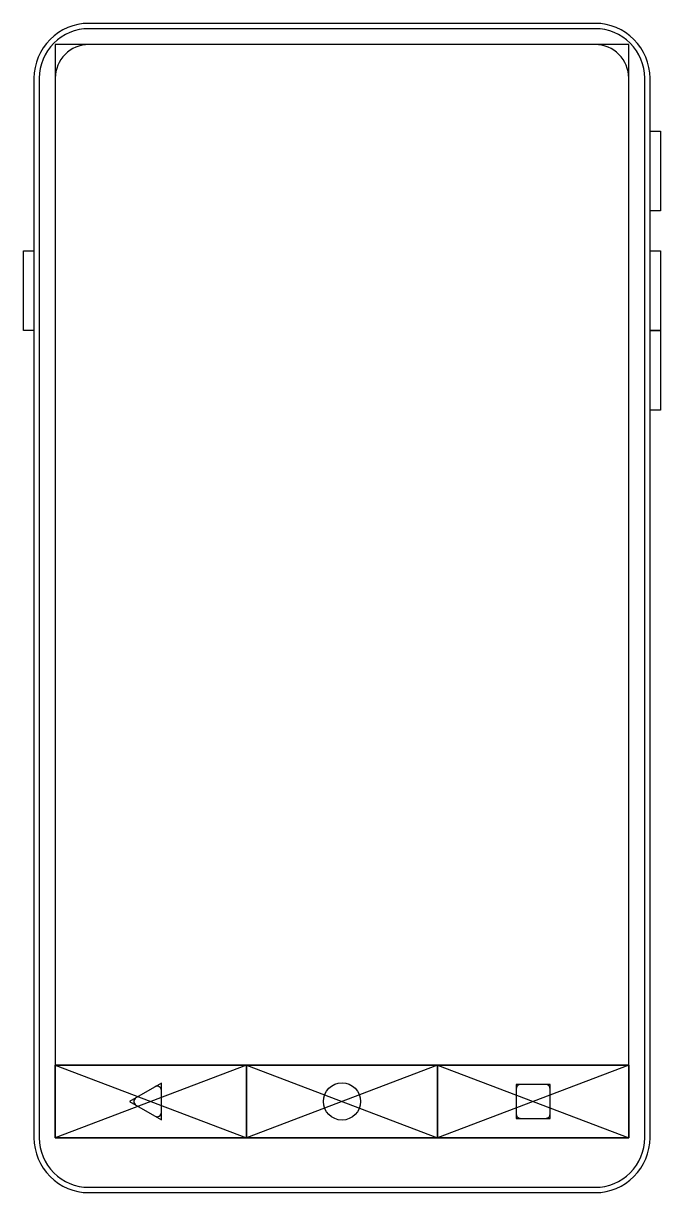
# Model space of a CAD drawing. Extents: x -60 to 1140, y -240 to 1960.
import ezdxf

# ---------------------------------------------------------------- set-up
doc = ezdxf.new("R2010")
doc.units = 0
doc.layers.get('0').update_dxf_attribs({"linetype": 'CONTINUOUS'})
doc.layers.add('HOJO', color=7, linetype='CONTINUOUS')

msp = doc.modelspace()

# ---------------------------------------------------------------- linework, layer by layer
for points in [[(-40, -30), (-40, -137, 0.414214), (63, -240), (1017, -240, 0.414214), (1120, -137), (1120, -30), (1120, 1857, 0.414214), (1017, 1960), (63, 1960, 0.414214), (-40, 1857)], [(-30, -30), (-30, -137, 0.414214), (63, -230), (1017, -230, 0.414214), (1110, -137), (1110, -30), (1110, 1857, 0.414214), (1017, 1950), (63, 1950, 0.414214), (-30, 1857)], [(0, 0), (1080, 0), (1080, 1857, 0.414214), (1017, 1920), (63, 1920, 0.414214), (0, 1857)], [(0, 0), (0, -137), (1080, -137), (1080, 0), (1080, 1857, 0.414214), (1017, 1920), (63, 1920, 0.414214), (0, 1857)], [(152, -75.4), (188, -96.2, 0.57735), (200, -89.3), (200, -47.7, 0.57735), (188, -40.8), (152, -61.6, 0.57735)], [(868.2, -44.7), (868.2, -92.3, 0.414214), (876.2, -100.3), (923.8, -100.3, 0.414214), (931.8, -92.3), (931.8, -44.7, 0.414214), (923.8, -36.7), (876.2, -36.7, 0.414214)]]:
    msp.add_lwpolyline(points, format="xyb", close=True)
for points in [[(0, 0), (1080, 0), (1080, 1920), (0, 1920)], [(1120, 1757), (1140, 1757), (1140, 1607), (1120, 1607)], [(-60, 1532), (-40, 1532), (-40, 1382), (-60, 1382)], [(1120, 1532), (1140, 1532), (1140, 1382), (1120, 1382)], [(1120, 1382), (1140, 1382), (1140, 1232), (1120, 1232)], [(1080, -137), (0, -137), (0, 0), (1080, 0)]]:
    msp.add_lwpolyline(points, close=True)
msp.add_circle((540, -68.5), 35)
at = {"layer": 'HOJO'}
for points in [[(360, 0), (0, 0), (0, -137), (360, -137)], [(720, 0), (360, 0), (360, -137), (720, -137)], [(1080, 0), (720, 0), (720, -137), (1080, -137)], [(140, -68.5), (200, -103.1), (200, -33.9)], [(868.2, -36.7), (868.2, -100.3), (931.8, -100.3), (931.8, -36.7)]]:
    msp.add_lwpolyline(points, close=True, dxfattribs=at)
for points in [[(0, 0), (360, -137), (360, 0), (0, -137)], [(0, 0), (0, -137), (1080, -137), (1080, 0)], [(360, 0), (720, -137), (720, 0), (360, -137)], [(720, 0), (1080, -137), (1080, 0), (720, -137)]]:
    msp.add_lwpolyline(points, dxfattribs=at)
msp.add_circle((540, -68.5), 35, dxfattribs=at)

doc.saveas('drawing.dxf')
